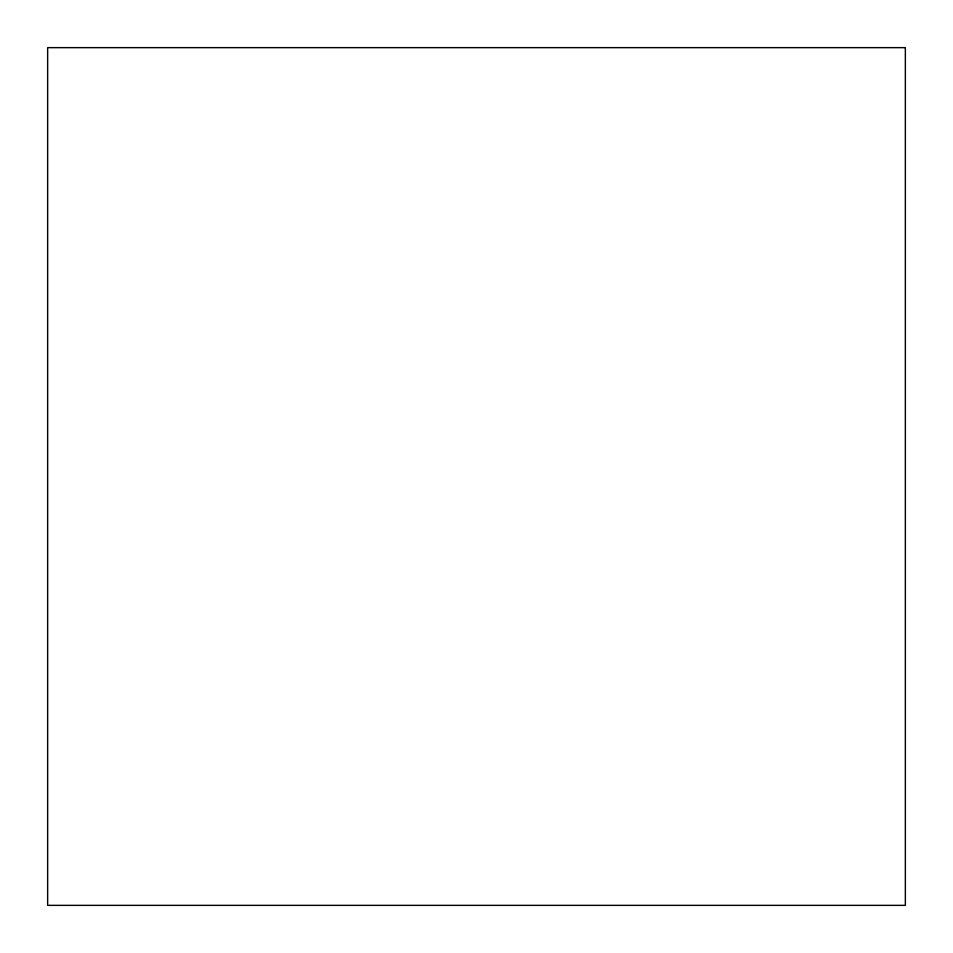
<?xml version="1.0" encoding="UTF-8"?>
<svg xmlns="http://www.w3.org/2000/svg" width="953" height="953" viewBox="0 0 953 953"><rect width="100%" height="100%" fill="white"/><g stroke="black" fill="none" stroke-linecap="round" stroke-linejoin="round"><path stroke-width="1.43" d="M905.35 47.65L47.65 47.65L47.65 905.35L905.35 905.35L905.35 47.65"/></g></svg>
